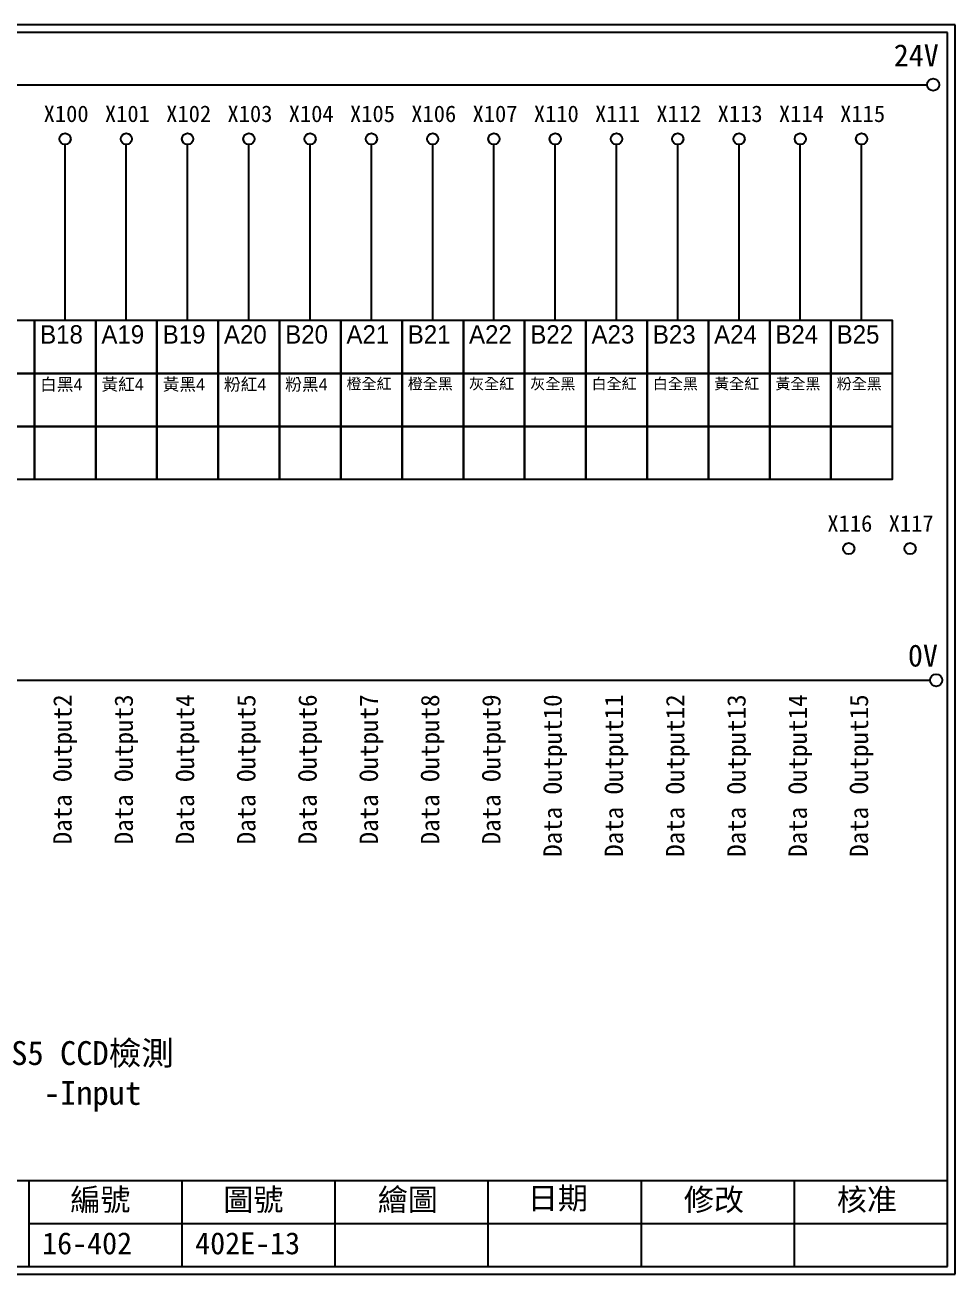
# Model space of a CAD drawing. Extents: x 627 to 914, y 3 to 207.
# Drawn here: x 762.3 to 914.2, y 3 to 207 of the extents above; entities that cross this region are included whole.
import ezdxf

# ---------------------------------------------------------------- set-up
doc = ezdxf.new("R2010")
doc.units = 0
doc.layers.get('0').update_dxf_attribs({"linetype": 'CONTINUOUS'})
doc.layers.add('圖框層', color=7, linetype='CONTINUOUS')
doc.layers.add('標尺寸層', color=3, linetype='CONTINUOUS')
doc.styles.add('CNS', font='romanc.shx', dxfattribs={"bigfont": 'chineset.shx'})
doc.styles.add('STSL', font='kaiu.ttf')

msp = doc.modelspace()

# ---------------------------------------------------------------- linework, layer by layer
for points in [[(753.79, 158.74), (763.8, 158.74), (763.8, 150.08), (753.79, 150.08)], [(763.8, 158.74), (773.81, 158.74), (773.81, 150.08), (763.8, 150.08)], [(773.81, 158.74), (783.82, 158.74), (783.82, 150.08), (773.81, 150.08)], [(783.82, 158.74), (793.83, 158.74), (793.83, 150.08), (783.82, 150.08)], [(793.83, 158.74), (803.84, 158.74), (803.84, 150.08), (793.83, 150.08)], [(803.84, 158.74), (813.85, 158.74), (813.85, 150.08), (803.84, 150.08)], [(813.85, 158.74), (823.86, 158.74), (823.86, 150.08), (813.85, 150.08)], [(823.86, 158.74), (833.87, 158.74), (833.87, 150.08), (823.86, 150.08)], [(833.87, 158.74), (843.88, 158.74), (843.88, 150.08), (833.87, 150.08)], [(843.88, 158.74), (853.89, 158.74), (853.89, 150.08), (843.88, 150.08)], [(853.89, 158.74), (863.9, 158.74), (863.9, 150.08), (853.89, 150.08)], [(863.9, 158.74), (873.91, 158.74), (873.91, 150.08), (863.9, 150.08)], [(873.91, 158.74), (883.92, 158.74), (883.92, 150.08), (873.91, 150.08)], [(883.92, 158.74), (893.93, 158.74), (893.93, 150.08), (883.92, 150.08)], [(893.93, 158.74), (903.94, 158.74), (903.94, 150.08), (893.93, 150.08)], [(753.79, 150.08), (763.8, 150.08), (763.8, 141.41), (753.79, 141.41)], [(763.8, 150.08), (773.81, 150.08), (773.81, 141.41), (763.8, 141.41)], [(773.81, 150.08), (783.82, 150.08), (783.82, 141.41), (773.81, 141.41)], [(783.82, 150.08), (793.83, 150.08), (793.83, 141.41), (783.82, 141.41)], [(793.83, 150.08), (803.84, 150.08), (803.84, 141.41), (793.83, 141.41)], [(803.84, 150.08), (813.85, 150.08), (813.85, 141.41), (803.84, 141.41)], [(813.85, 150.08), (823.86, 150.08), (823.86, 141.41), (813.85, 141.41)], [(823.86, 150.08), (833.87, 150.08), (833.87, 141.41), (823.86, 141.41)], [(833.87, 150.08), (843.88, 150.08), (843.88, 141.41), (833.87, 141.41)], [(843.88, 150.08), (853.89, 150.08), (853.89, 141.41), (843.88, 141.41)], [(853.89, 150.08), (863.9, 150.08), (863.9, 141.41), (853.89, 141.41)], [(863.9, 150.08), (873.91, 150.08), (873.91, 141.41), (863.9, 141.41)], [(873.91, 150.08), (883.92, 150.08), (883.92, 141.41), (873.91, 141.41)], [(883.92, 150.08), (893.93, 150.08), (893.93, 141.41), (883.92, 141.41)], [(893.93, 150.08), (903.94, 150.08), (903.94, 141.41), (893.93, 141.41)], [(753.79, 141.41), (763.8, 141.41), (763.8, 132.75), (753.79, 132.75)], [(763.8, 141.41), (773.81, 141.41), (773.81, 132.75), (763.8, 132.75)], [(773.81, 141.41), (783.82, 141.41), (783.82, 132.75), (773.81, 132.75)], [(783.82, 141.41), (793.83, 141.41), (793.83, 132.75), (783.82, 132.75)], [(793.83, 141.41), (803.84, 141.41), (803.84, 132.75), (793.83, 132.75)], [(803.84, 141.41), (813.85, 141.41), (813.85, 132.75), (803.84, 132.75)], [(813.85, 141.41), (823.86, 141.41), (823.86, 132.75), (813.85, 132.75)], [(823.86, 141.41), (833.87, 141.41), (833.87, 132.75), (823.86, 132.75)], [(833.87, 141.41), (843.88, 141.41), (843.88, 132.75), (833.87, 132.75)], [(843.88, 141.41), (853.89, 141.41), (853.89, 132.75), (843.88, 132.75)], [(853.89, 141.41), (863.9, 141.41), (863.9, 132.75), (853.89, 132.75)], [(863.9, 141.41), (873.91, 141.41), (873.91, 132.75), (863.9, 132.75)], [(873.91, 141.41), (883.92, 141.41), (883.92, 132.75), (873.91, 132.75)], [(883.92, 141.41), (893.93, 141.41), (893.93, 132.75), (883.92, 132.75)], [(893.93, 141.41), (903.94, 141.41), (903.94, 132.75), (893.93, 132.75)]]:
    msp.add_lwpolyline(points, close=True)
for centre in [(910.63, 197.22), (911.12, 99.96)]:
    msp.add_circle(centre, 1)
at = {"layer": '圖框層', "color": 7}
for p, q in [((914.2, 206.97), (627.2, 206.97)), ((914.2, 3), (914.2, 206.97)), ((912.95, 205.72), (628.45, 205.72)), ((912.95, 4.25), (912.95, 205.72)), ((628.45, 18.25), (912.95, 18.25)), ((762.95, 4.25), (762.95, 18.25)), ((787.95, 4.25), (787.95, 18.25)), ((812.95, 4.25), (812.95, 18.25)), ((837.95, 4.25), (837.95, 18.25)), ((862.95, 4.25), (862.95, 18.25)), ((887.95, 4.25), (887.95, 18.25)), ((762.95, 11.25), (912.95, 11.25)), ((628.45, 4.25), (912.95, 4.25)), ((627.2, 3), (914.2, 3))]:
    msp.add_line(p, q, dxfattribs=at)
at = {"layer": '標尺寸層', "color": 7}
for p, q in [((632.04, 197.22), (909.63, 197.22)), ((632.25, 99.96), (910.12, 99.96))]:
    msp.add_line(p, q, dxfattribs=at)
at = {"layer": '標尺寸層'}
for p, q in [((768.8, 158.74), (768.8, 187.44)), ((778.81, 158.74), (778.81, 187.44)), ((788.82, 158.74), (788.82, 187.44)), ((798.83, 158.74), (798.83, 187.44)), ((808.84, 158.74), (808.84, 187.44)), ((818.85, 158.74), (818.85, 187.44)), ((828.86, 158.74), (828.86, 187.44)), ((838.87, 158.74), (838.87, 187.44)), ((848.88, 158.74), (848.88, 187.44)), ((858.89, 158.74), (858.89, 187.44)), ((868.9, 158.74), (868.9, 187.44)), ((878.91, 158.74), (878.91, 187.44)), ((888.92, 158.74), (888.92, 187.44)), ((898.93, 158.74), (898.93, 187.44))]:
    msp.add_line(p, q, dxfattribs=at)
at = {"layer": '標尺寸層', "color": 7}
for centre in [(768.8, 188.36), (778.81, 188.36), (788.82, 188.36), (798.83, 188.36), (808.84, 188.36), (818.85, 188.36), (828.86, 188.36), (838.87, 188.36), (848.88, 188.36), (858.89, 188.36), (868.9, 188.36), (878.91, 188.36), (888.92, 188.36), (898.93, 188.36), (896.84, 121.46), (906.85, 121.46)]:
    msp.add_circle(centre, 0.92, dxfattribs=at)

# ---------------------------------------------------------------- texts
at = {"width": 8.2913, "attachment_point": 1}
for s, insert, char_height in [('{\\fPMingLiU|b0|i0|c136|p18;B18}', (764.73, 157.94), 3), ('{\\fPMingLiU|b0|i0|c136|p18;A19}', (774.74, 157.94), 3), ('{\\fPMingLiU|b0|i0|c136|p18;B19}', (784.75, 157.94), 3), ('{\\fPMingLiU|b0|i0|c136|p18;A20}', (794.76, 157.94), 3), ('{\\fPMingLiU|b0|i0|c136|p18;B20}', (804.77, 157.94), 3), ('{\\fPMingLiU|b0|i0|c136|p18;A21}', (814.78, 157.94), 3), ('{\\fPMingLiU|b0|i0|c136|p18;B21}', (824.79, 157.94), 3), ('{\\fPMingLiU|b0|i0|c136|p18;A22}', (834.8, 157.94), 3), ('{\\fPMingLiU|b0|i0|c136|p18;B22}', (844.81, 157.94), 3), ('{\\fPMingLiU|b0|i0|c136|p18;A23}', (854.82, 157.94), 3), ('{\\fPMingLiU|b0|i0|c136|p18;B23}', (864.83, 157.94), 3), ('{\\fPMingLiU|b0|i0|c136|p18;A24}', (874.84, 157.94), 3), ('{\\fPMingLiU|b0|i0|c136|p18;B24}', (884.85, 157.94), 3), ('{\\fPMingLiU|b0|i0|c136|p18;B25}', (894.86, 157.94), 3), ('{\\fPMingLiU|b0|i0|c136|p18;白黑4}', (764.73, 149.28), 2), ('{\\fPMingLiU|b0|i0|c136|p18;黃紅4}', (774.74, 149.28), 2), ('{\\fPMingLiU|b0|i0|c136|p18;黃黑4}', (784.75, 149.28), 2), ('{\\fPMingLiU|b0|i0|c136|p18;粉紅4}', (794.76, 149.28), 2), ('{\\fPMingLiU|b0|i0|c136|p18;粉黑4}', (804.77, 149.28), 2), ('{\\fPMingLiU|b0|i0|c136|p18;橙全紅}', (814.78, 149.28), 1.8), ('{\\fPMingLiU|b0|i0|c136|p18;橙全黑}', (824.79, 149.28), 1.8), ('{\\fPMingLiU|b0|i0|c136|p18;灰全紅}', (834.8, 149.28), 1.8), ('{\\fPMingLiU|b0|i0|c136|p18;灰全黑}', (844.81, 149.28), 1.8), ('{\\fPMingLiU|b0|i0|c136|p18;白全紅}', (854.82, 149.28), 1.8), ('{\\fPMingLiU|b0|i0|c136|p18;白全黑}', (864.83, 149.28), 1.8), ('{\\fPMingLiU|b0|i0|c136|p18;黃全紅}', (874.84, 149.28), 1.8), ('{\\fPMingLiU|b0|i0|c136|p18;黃全黑}', (884.85, 149.28), 1.8), ('{\\fPMingLiU|b0|i0|c136|p18;粉全黑}', (894.86, 149.28), 1.8)]:
    msp.add_mtext(s, dxfattribs=dict(at, insert=insert, char_height=char_height))
at = {"layer": '圖框層', "color": 4, "style": 'STSL'}
for s, height, p in [('24V', 3.6, (904.19, 200.22)), ('X100', 2.7, (765.3, 191.12)), ('X101', 2.7, (775.31, 191.12)), ('X102', 2.7, (785.32, 191.12)), ('X103', 2.7, (795.33, 191.12)), ('X104', 2.7, (805.34, 191.12)), ('X105', 2.7, (815.35, 191.12)), ('X106', 2.7, (825.36, 191.12)), ('X107', 2.7, (835.37, 191.12)), ('X110', 2.7, (845.38, 191.12)), ('X111', 2.7, (855.39, 191.12)), ('X112', 2.7, (865.4, 191.12)), ('X113', 2.7, (875.41, 191.12)), ('X114', 2.7, (885.42, 191.12)), ('X115', 2.7, (895.43, 191.12)), ('X116', 2.7, (893.34, 124.22)), ('X117', 2.7, (903.35, 124.22)), ('0V', 3.6, (906.5, 102.2)), ('編號', 3.6, (769.66, 13.34)), ('圖號', 3.6, (794.66, 13.34)), ('繪圖', 3.6, (819.89, 13.34)), ('日期', 3.6, (844.41, 13.59)), ('修改', 3.6, (869.89, 13.34)), ('核准', 3.6, (894.89, 13.34)), ('16-402', 3.6, (765.06, 6.22)), ('402E-13', 3.6, (790.06, 6.22))]:
    msp.add_text(s, height=height, dxfattribs=at).set_placement(p)
at = {"layer": '標尺寸層', "color": 7, "char_height": 3, "width": 58.1538, "attachment_point": 6, "rotation": 90, "style": 'CNS'}
for s, insert in [('{\\fDFKai-SB|b0|i0|c136|p65;Data Output2}', (768.8, 97.65)), ('{\\fDFKai-SB|b0|i0|c136|p65;Data Output3}', (778.81, 97.65)), ('{\\fDFKai-SB|b0|i0|c136|p65;Data Output4}', (788.82, 97.65)), ('{\\fDFKai-SB|b0|i0|c136|p65;Data Output5}', (798.83, 97.65)), ('{\\fDFKai-SB|b0|i0|c136|p65;Data Output6}', (808.84, 97.65)), ('{\\fDFKai-SB|b0|i0|c136|p65;Data Output7}', (818.85, 97.65)), ('{\\fDFKai-SB|b0|i0|c136|p65;Data Output8}', (828.86, 97.65)), ('{\\fDFKai-SB|b0|i0|c136|p65;Data Output9}', (838.87, 97.65)), ('{\\fDFKai-SB|b0|i0|c136|p65;Data Output10}', (848.88, 97.65)), ('{\\fDFKai-SB|b0|i0|c136|p65;Data Output11}', (858.89, 97.65)), ('{\\fDFKai-SB|b0|i0|c136|p65;Data Output12}', (868.9, 97.65)), ('{\\fDFKai-SB|b0|i0|c136|p65;Data Output13}', (878.91, 97.65)), ('{\\fDFKai-SB|b0|i0|c136|p65;Data Output14}', (888.92, 97.65)), ('{\\fDFKai-SB|b0|i0|c136|p65;Data Output15}', (898.93, 97.65))]:
    msp.add_mtext(s, dxfattribs=dict(at, insert=insert))
at = {"layer": '標尺寸層', "color": 7, "insert": (773.29, 35.27), "char_height": 3.9, "width": 37.7353, "attachment_point": 5, "style": 'CNS'}
msp.add_mtext('{\\fDFKai-SB|b0|i0|c136|p65;S5 CCD檢測-Input}', dxfattribs=at)

doc.saveas('drawing.dxf')
